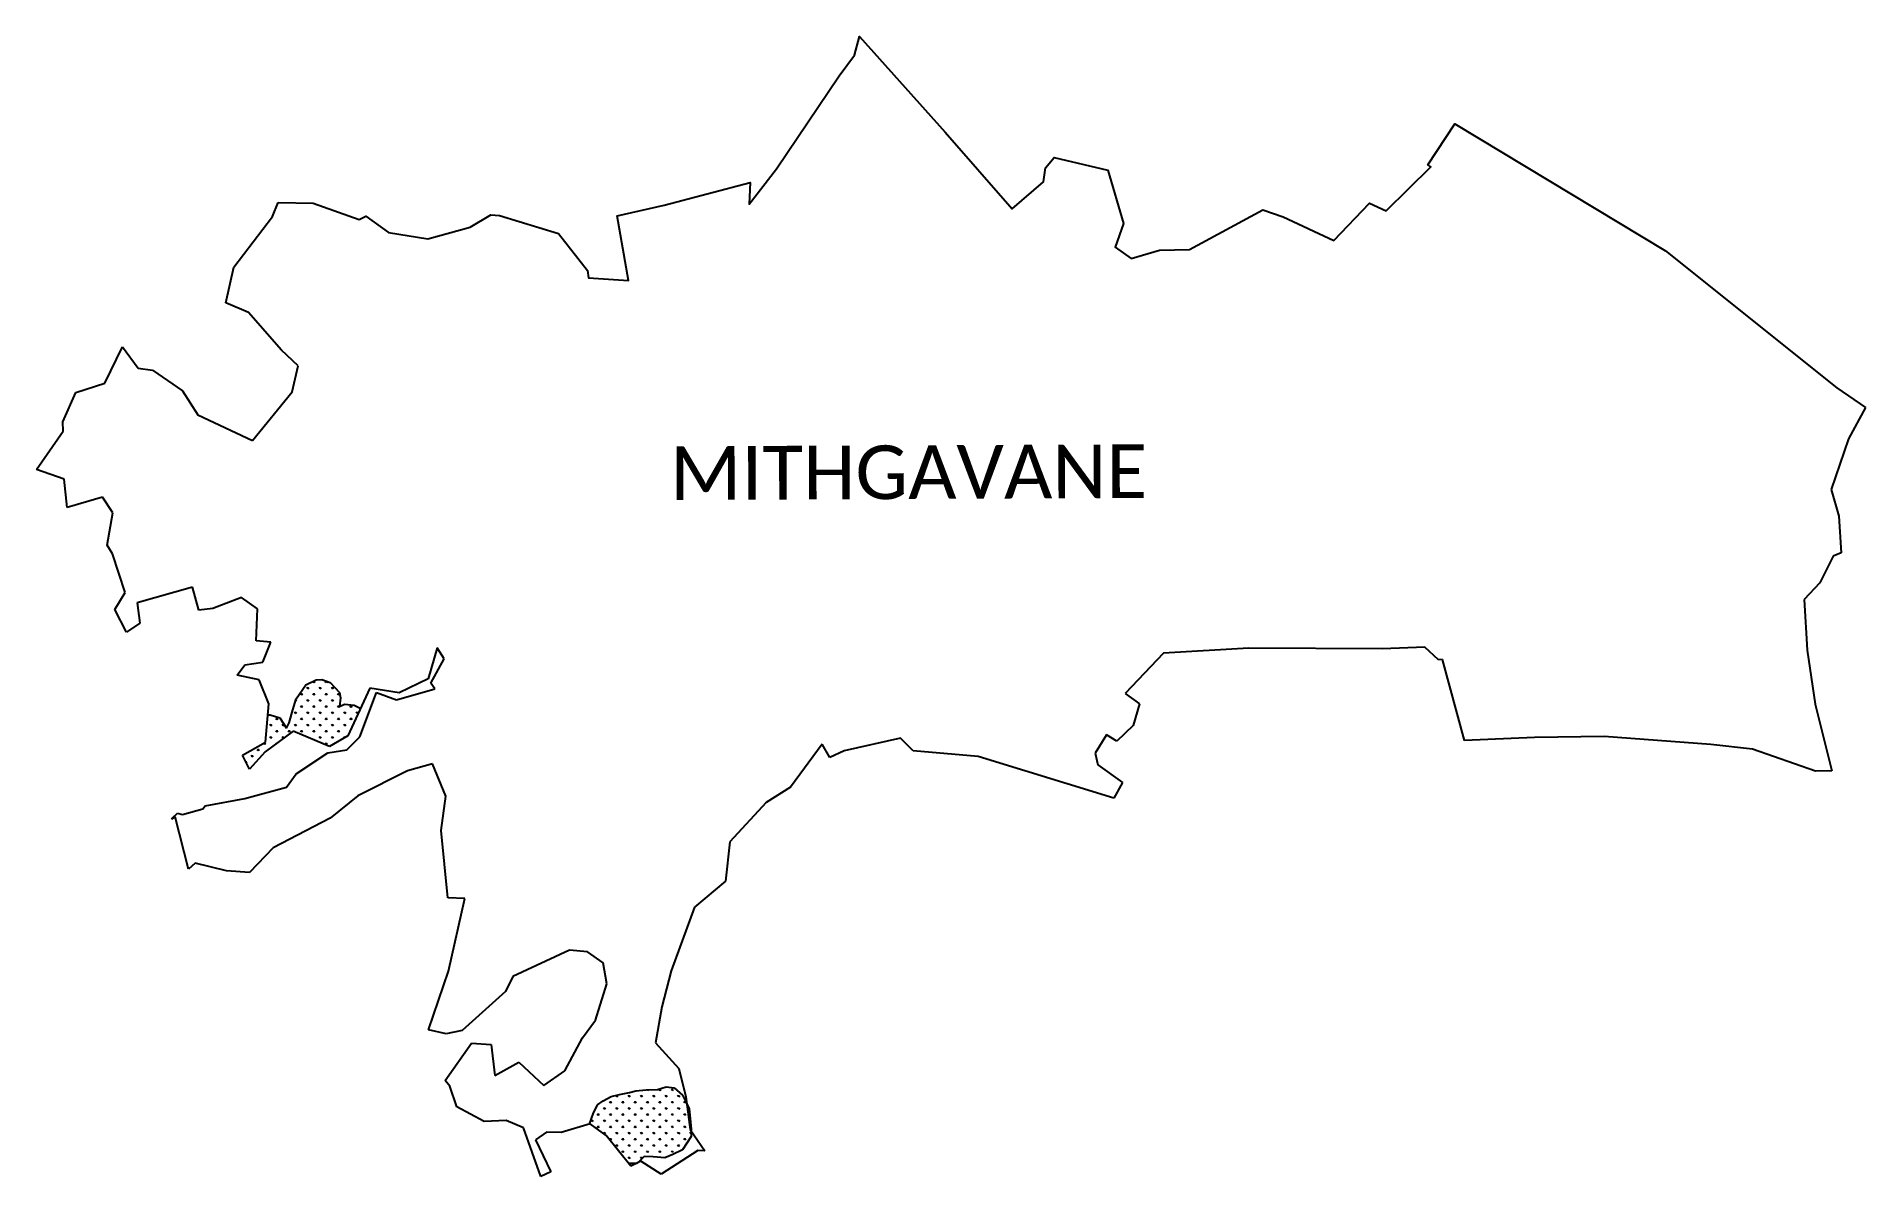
# Model space of a CAD drawing. Header units: metres. Extents: x 323973 to 329289, y 1832746 to 1836058.
import ezdxf

# ---------------------------------------------------------------- set-up
doc = ezdxf.new("R2010")
doc.units = ezdxf.units.M
for name, color, linetype in [('MANGROOVES', 112, 'Continuous'), ('village', 3, 'Continuous'), ('VILLAGE NAME', 250, 'Continuous')]:
    doc.layers.add(name, color=color, linetype=linetype)
doc.styles.get("Standard").update_dxf_attribs({"font": 'simplex.shx'})

msp = doc.modelspace()

# ---------------------------------------------------------------- linework, layer by layer
at = {"layer": 'MANGROOVES'}
for p, q in [((324727.6, 1834133.8), (324755.9, 1834175.1)), ((324755.9, 1834175.1), (324785.9, 1834188.9)), ((324785.9, 1834188.9), (324802.8, 1834189.9)), ((324802.8, 1834189.9), (324826.4, 1834181)), ((324826.4, 1834181), (324854, 1834152.6)), ((324854, 1834152.6), (324856.4, 1834136.8)), ((324707.9, 1834064.4), (324718.6, 1834102)), ((324718.6, 1834102), (324727.6, 1834133.8)), ((324856.4, 1834136.8), (324853.7, 1834111.5)), ((324853.7, 1834111.5), (324868.5, 1834118.3)), ((324868.5, 1834118.3), (324896.1, 1834115.3)), ((324896.1, 1834115.3), (324911.5, 1834107.6)), ((324911.5, 1834107.6), (324914.1, 1834104.7)), ((324645.5, 1834087.7), (324651.8, 1834087.6)), ((324651.8, 1834087.6), (324680.4, 1834078.9)), ((324680.4, 1834078.9), (324699.6, 1834049.2)), ((324699.6, 1834049.2), (324707.9, 1834064.4)), ((325620.4, 1832966.1), (325643.5, 1832978.9)), ((325643.5, 1832978.9), (325667.7, 1832984.2)), ((325667.7, 1832984.2), (325696.4, 1832990.5)), ((325696.4, 1832990.5), (325715.3, 1832994.9)), ((325715.3, 1832994.9), (325745.1, 1832998.2)), ((325745.1, 1832998.2), (325777.8, 1832998.5)), ((325777.8, 1832998.5), (325803.1, 1833007)), ((325803.1, 1833007), (325826.8, 1833003.6)), ((325826.8, 1833003.6), (325851, 1832982.7)), ((325851, 1832982.7), (325869.7, 1832944)), ((325581.8, 1832901.4), (325591.3, 1832928)), ((325591.3, 1832928), (325603.8, 1832954.4)), ((325603.8, 1832954.4), (325620.4, 1832966.1)), ((325869.7, 1832944), (325874.4, 1832904.2)), ((325581.4, 1832898.9), (325581.8, 1832901.4)), ((325874.4, 1832904.2), (325876.3, 1832883.9)), ((325876.3, 1832883.9), (325875.5, 1832862.3)), ((325850.9, 1832823.8), (325823, 1832810)), ((325875.5, 1832862.3), (325850.9, 1832823.8)), ((325719.2, 1832784.1), (325694, 1832784.3)), ((325739.7, 1832804.5), (325719.2, 1832784.1)), ((325765.4, 1832803.4), (325739.7, 1832804.5)), ((325799.1, 1832800.2), (325765.4, 1832803.4)), ((325823, 1832810), (325799.1, 1832800.2))]:
    msp.add_line(p, q, dxfattribs=at)
at = {"layer": 'MANGROOVES', "linetype": 'Continuous'}
for p, q in [((324744, 1834145.5), (324740.7, 1834148.8)), ((324744, 1834145.5), (324744, 1834150.2)), ((324744, 1834145.5), (324747.4, 1834148.8)), ((324762, 1834163.4), (324758.6, 1834166.8)), ((324762, 1834163.4), (324762, 1834168.2)), ((324762, 1834163.4), (324765.3, 1834166.8)), ((324779.9, 1834145.5), (324776.6, 1834148.8)), ((324779.9, 1834181.4), (324776.7, 1834184.7)), ((324779.9, 1834181.4), (324779.9, 1834186.2)), ((324779.9, 1834181.4), (324783.3, 1834184.8)), ((324779.9, 1834145.5), (324779.9, 1834150.2)), ((324779.9, 1834145.5), (324783.3, 1834148.8)), ((324797.9, 1834163.4), (324794.5, 1834166.8)), ((324797.9, 1834163.4), (324797.9, 1834168.2)), ((324797.9, 1834163.4), (324801.3, 1834166.8)), ((324815.9, 1834181.4), (324812.5, 1834184.8)), ((324815.9, 1834145.5), (324812.5, 1834148.8)), ((324815.9, 1834181.4), (324815.9, 1834184.9)), ((324815.9, 1834181.4), (324818.4, 1834184)), ((324815.9, 1834145.5), (324815.9, 1834150.2)), ((324815.9, 1834145.5), (324819.2, 1834148.8)), ((324833.8, 1834163.4), (324830.5, 1834166.8)), ((324833.8, 1834163.4), (324833.8, 1834168.2)), ((324833.8, 1834163.4), (324837.2, 1834166.8)), ((324851.8, 1834145.5), (324848.4, 1834148.8)), ((324851.8, 1834145.5), (324851.8, 1834150.2)), ((324851.8, 1834145.5), (324854.7, 1834148.4)), ((324726.1, 1834091.6), (324722.7, 1834095)), ((324726.1, 1834127.5), (324725.9, 1834127.7)), ((324726.1, 1834127.5), (324729.4, 1834130.9)), ((324726.1, 1834127.5), (324726.1, 1834128.2)), ((324726.1, 1834091.6), (324726.1, 1834096.4)), ((324726.1, 1834091.6), (324729.4, 1834095)), ((324744, 1834109.5), (324740.7, 1834112.9)), ((324744, 1834109.5), (324744, 1834114.3)), ((324744, 1834109.5), (324747.4, 1834112.9)), ((324762, 1834127.5), (324758.6, 1834130.9)), ((324762, 1834091.6), (324758.6, 1834095)), ((324762, 1834127.5), (324762, 1834132.3)), ((324762, 1834127.5), (324765.3, 1834130.9)), ((324762, 1834091.6), (324762, 1834096.4)), ((324762, 1834091.6), (324765.3, 1834095)), ((324779.9, 1834109.5), (324776.6, 1834112.9)), ((324779.9, 1834109.5), (324779.9, 1834114.3)), ((324779.9, 1834109.5), (324783.3, 1834112.9)), ((324797.9, 1834127.5), (324794.5, 1834130.9)), ((324797.9, 1834091.6), (324794.5, 1834095)), ((324797.9, 1834127.5), (324797.9, 1834132.3)), ((324797.9, 1834127.5), (324801.3, 1834130.9)), ((324797.9, 1834091.6), (324797.9, 1834096.4)), ((324797.9, 1834091.6), (324801.3, 1834095)), ((324815.9, 1834109.5), (324812.5, 1834112.9)), ((324815.9, 1834109.5), (324815.9, 1834114.3)), ((324815.9, 1834109.5), (324819.2, 1834112.9)), ((324833.8, 1834127.5), (324830.5, 1834130.9)), ((324833.8, 1834091.6), (324830.5, 1834095)), ((324833.8, 1834127.5), (324833.8, 1834132.3)), ((324833.8, 1834127.5), (324837.2, 1834130.9)), ((324833.8, 1834091.6), (324833.8, 1834096.4)), ((324833.8, 1834091.6), (324837.2, 1834095)), ((324851.8, 1834109.5), (324848.4, 1834112.9)), ((324851.8, 1834109.5), (324851.8, 1834114.3)), ((324851.8, 1834109.5), (324853.8, 1834111.5)), ((324869.7, 1834091.6), (324866.4, 1834095)), ((324869.7, 1834091.6), (324869.7, 1834096.4)), ((324869.7, 1834091.6), (324873.1, 1834095)), ((324887.7, 1834109.5), (324884.3, 1834112.9)), ((324887.7, 1834109.5), (324887.7, 1834114.3)), ((324887.7, 1834109.5), (324891.1, 1834112.9)), ((324905.7, 1834091.6), (324902.3, 1834095)), ((324905.7, 1834091.6), (324905.7, 1834096.4)), ((324905.7, 1834091.6), (324909, 1834095)), ((324654.2, 1834055.7), (324650.9, 1834059)), ((324654.2, 1834055.7), (324654.2, 1834060.4)), ((324654.2, 1834055.7), (324657.6, 1834059)), ((324672.2, 1834073.6), (324668.8, 1834077)), ((324672.2, 1834037.7), (324668.8, 1834041.1)), ((324672.2, 1834073.6), (324672.2, 1834078.4)), ((324672.2, 1834073.6), (324675.5, 1834077)), ((324672.2, 1834037.7), (324672.2, 1834042.5)), ((324672.2, 1834037.7), (324675.5, 1834041.1)), ((324690.1, 1834055.7), (324686.8, 1834059)), ((324690.1, 1834055.7), (324690.1, 1834060.4)), ((324690.1, 1834055.7), (324693.4, 1834058.9)), ((324708.1, 1834037.7), (324704.7, 1834041.1)), ((324708.1, 1834037.7), (324708.1, 1834042.5)), ((324708.1, 1834037.7), (324711.5, 1834041.1)), ((324726.1, 1834055.7), (324722.7, 1834059)), ((324726.1, 1834055.7), (324726.1, 1834060.4)), ((324726.1, 1834055.7), (324729.4, 1834059)), ((324744, 1834073.6), (324740.7, 1834077)), ((324744, 1834037.7), (324740.7, 1834041.1)), ((324744, 1834073.6), (324744, 1834078.4)), ((324744, 1834073.6), (324747.4, 1834077)), ((324744, 1834037.7), (324744, 1834042.5)), ((324744, 1834037.7), (324747.4, 1834041.1)), ((324762, 1834055.7), (324758.6, 1834059)), ((324762, 1834055.7), (324762, 1834060.4)), ((324762, 1834055.7), (324765.3, 1834059)), ((324779.9, 1834073.6), (324776.6, 1834077)), ((324779.9, 1834037.7), (324776.6, 1834041.1)), ((324779.9, 1834073.6), (324779.9, 1834078.4)), ((324779.9, 1834073.6), (324783.3, 1834077)), ((324779.9, 1834037.7), (324779.9, 1834042.5)), ((324779.9, 1834037.7), (324783.3, 1834041.1)), ((324797.9, 1834055.7), (324794.5, 1834059)), ((324797.9, 1834055.7), (324797.9, 1834060.4)), ((324797.9, 1834055.7), (324801.3, 1834059)), ((324815.9, 1834073.6), (324812.5, 1834077)), ((324815.9, 1834037.7), (324812.5, 1834041.1)), ((324815.9, 1834073.6), (324815.9, 1834078.4)), ((324815.9, 1834073.6), (324819.2, 1834077)), ((324815.9, 1834037.7), (324815.9, 1834042.5)), ((324815.9, 1834037.7), (324819.2, 1834041.1)), ((324833.8, 1834055.7), (324830.5, 1834059)), ((324833.8, 1834055.7), (324833.8, 1834060.4)), ((324833.8, 1834055.7), (324837.2, 1834059)), ((324851.8, 1834073.6), (324848.4, 1834077)), ((324851.8, 1834037.7), (324848.4, 1834041.1)), ((324851.8, 1834073.6), (324851.8, 1834078.4)), ((324851.8, 1834073.6), (324855.2, 1834077)), ((324851.8, 1834037.7), (324851.8, 1834042.5)), ((324851.8, 1834037.7), (324855.2, 1834041.1)), ((324869.7, 1834055.7), (324866.4, 1834059)), ((324869.7, 1834055.7), (324869.7, 1834060.4)), ((324869.7, 1834055.7), (324873.1, 1834059)), ((324887.7, 1834073.6), (324884.3, 1834077)), ((324884.7, 1834040.8), (324884.3, 1834041.1)), ((324887.7, 1834073.6), (324887.7, 1834078.4)), ((324887.7, 1834073.6), (324891.1, 1834077)), ((324618.3, 1833983.8), (324614.9, 1833987.2)), ((324618.3, 1833983.8), (324618.3, 1833988.6)), ((324618.3, 1833983.8), (324621.7, 1833987.2)), ((324636.3, 1834001.8), (324633.3, 1834004.8)), ((324636.3, 1834001.8), (324636.3, 1834006.4)), ((324636.3, 1834001.8), (324639.6, 1834005.2)), ((324654.2, 1834019.7), (324650.9, 1834023.1)), ((324654.2, 1834019.7), (324654.2, 1834024.5)), ((324654.2, 1834019.7), (324657.6, 1834023.1)), ((324670.1, 1834003.9), (324668.8, 1834005.2)), ((324672.2, 1834005.4), (324672.2, 1834006.5)), ((324690.1, 1834019.7), (324686.8, 1834023.1)), ((324690.1, 1834019.7), (324690.1, 1834024.5)), ((324690.1, 1834019.7), (324693.5, 1834023.1)), ((324762, 1834022), (324762, 1834024.5)), ((324763.6, 1834021.3), (324765.3, 1834023.1)), ((324797.9, 1834019.7), (324794.5, 1834023.1)), ((324797.9, 1834019.7), (324797.9, 1834024.5)), ((324797.9, 1834019.7), (324801.3, 1834023.1)), ((324815.9, 1834001.8), (324812.5, 1834005.2)), ((324815.9, 1834001.8), (324815.9, 1834006.5)), ((324815.9, 1834001.8), (324819.2, 1834005.2)), ((324833.8, 1834019.7), (324830.5, 1834023.1)), ((324833.8, 1834019.7), (324833.8, 1834024.5)), ((324833.8, 1834019.7), (324837.2, 1834023.1)), ((324868.6, 1834020.9), (324866.4, 1834023.1)), ((324869.7, 1834021.6), (324869.7, 1834024.5)), ((324582.4, 1833949.1), (324582.4, 1833952.7)), ((324582.8, 1833948.3), (324585.7, 1833951.3)), ((324600.3, 1833965.9), (324597, 1833969.2)), ((324600.3, 1833965.9), (324600.3, 1833970.6)), ((324600.3, 1833965.9), (324603.7, 1833969.2)), ((325660, 1832978), (325656.6, 1832981.4)), ((325660, 1832978), (325660, 1832982.5)), ((325660, 1832978), (325663.4, 1832981.4)), ((325695.9, 1832978), (325692.6, 1832981.4)), ((325695.9, 1832978), (325695.9, 1832982.8)), ((325695.9, 1832978), (325699.3, 1832981.4)), ((325731.8, 1832978), (325728.5, 1832981.4)), ((325731.8, 1832978), (325731.8, 1832982.8)), ((325731.8, 1832978), (325735.2, 1832981.4)), ((325749.8, 1832996), (325747.6, 1832998.2)), ((325749.8, 1832996), (325749.8, 1832998.2)), ((325749.8, 1832996), (325752.1, 1832998.2)), ((325767.8, 1832978), (325764.4, 1832981.4)), ((325767.8, 1832978), (325767.8, 1832982.8)), ((325767.8, 1832978), (325771.1, 1832981.4)), ((325785.7, 1832996), (325782.4, 1832999.4)), ((325785.7, 1832996), (325785.7, 1833000.8)), ((325785.7, 1832996), (325789.1, 1832999.4)), ((325803.7, 1832978), (325800.3, 1832981.4)), ((325803.7, 1832978), (325803.7, 1832982.8)), ((325803.7, 1832978), (325807.1, 1832981.4)), ((325821.7, 1832996), (325818.3, 1832999.4)), ((325821.7, 1832996), (325821.7, 1833000.8)), ((325821.7, 1832996), (325825, 1832999.4)), ((325839.6, 1832978), (325836.2, 1832981.4)), ((325839.6, 1832978), (325839.6, 1832982.8)), ((325839.6, 1832978), (325843, 1832981.4)), ((325606.1, 1832924.2), (325602.8, 1832927.5)), ((325606.1, 1832924.2), (325606.1, 1832928.9)), ((325606.1, 1832924.2), (325609.5, 1832927.5)), ((325624.1, 1832942.1), (325620.7, 1832945.5)), ((325624.1, 1832942.1), (325624.1, 1832946.9)), ((325624.1, 1832942.1), (325627.5, 1832945.5)), ((325642, 1832960.1), (325638.7, 1832963.4)), ((325642, 1832924.2), (325638.7, 1832927.5)), ((325642, 1832960.1), (325642, 1832964.8)), ((325642, 1832960.1), (325645.4, 1832963.4)), ((325642, 1832924.2), (325642, 1832928.9)), ((325642, 1832924.2), (325645.4, 1832927.5)), ((325660, 1832942.1), (325656.6, 1832945.5)), ((325660, 1832942.1), (325660, 1832946.9)), ((325660, 1832942.1), (325663.4, 1832945.5)), ((325678, 1832960.1), (325674.6, 1832963.4)), ((325678, 1832924.2), (325674.6, 1832927.5)), ((325678, 1832960.1), (325678, 1832964.8)), ((325678, 1832960.1), (325681.3, 1832963.4)), ((325678, 1832924.2), (325678, 1832928.9)), ((325678, 1832924.2), (325681.3, 1832927.5)), ((325695.9, 1832942.1), (325692.6, 1832945.5)), ((325695.9, 1832942.1), (325695.9, 1832946.9)), ((325695.9, 1832942.1), (325699.3, 1832945.5)), ((325713.9, 1832960.1), (325710.5, 1832963.4)), ((325713.9, 1832924.2), (325710.5, 1832927.5)), ((325713.9, 1832960.1), (325713.9, 1832964.8)), ((325713.9, 1832960.1), (325717.3, 1832963.4)), ((325713.9, 1832924.2), (325713.9, 1832928.9)), ((325713.9, 1832924.2), (325717.3, 1832927.5)), ((325731.8, 1832942.1), (325728.5, 1832945.5)), ((325731.8, 1832942.1), (325731.8, 1832946.9)), ((325731.8, 1832942.1), (325735.2, 1832945.5)), ((325749.8, 1832960.1), (325746.4, 1832963.4)), ((325749.8, 1832924.2), (325746.4, 1832927.5)), ((325749.8, 1832960.1), (325749.8, 1832964.8)), ((325749.8, 1832960.1), (325753.2, 1832963.4)), ((325749.8, 1832924.2), (325749.8, 1832928.9)), ((325749.8, 1832924.2), (325753.2, 1832927.5)), ((325767.8, 1832942.1), (325764.4, 1832945.5)), ((325767.8, 1832942.1), (325767.8, 1832946.9)), ((325767.8, 1832942.1), (325771.1, 1832945.5)), ((325785.7, 1832960.1), (325782.4, 1832963.4)), ((325785.7, 1832924.2), (325782.4, 1832927.5)), ((325785.7, 1832960.1), (325785.7, 1832964.8)), ((325785.7, 1832960.1), (325789.1, 1832963.4)), ((325785.7, 1832924.2), (325785.7, 1832928.9)), ((325785.7, 1832924.2), (325789.1, 1832927.5)), ((325803.7, 1832942.1), (325800.3, 1832945.5)), ((325803.7, 1832942.1), (325803.7, 1832946.9)), ((325803.7, 1832942.1), (325807.1, 1832945.5)), ((325821.7, 1832960.1), (325818.3, 1832963.4)), ((325821.7, 1832924.2), (325818.3, 1832927.5)), ((325821.7, 1832960.1), (325821.7, 1832964.8)), ((325821.7, 1832960.1), (325825, 1832963.4)), ((325821.7, 1832924.2), (325821.7, 1832928.9)), ((325821.7, 1832924.2), (325825, 1832927.5)), ((325839.6, 1832942.1), (325836.2, 1832945.5)), ((325839.6, 1832942.1), (325839.6, 1832946.9)), ((325839.6, 1832942.1), (325843, 1832945.5)), ((325857.6, 1832960.1), (325854.2, 1832963.4)), ((325857.6, 1832924.2), (325854.2, 1832927.5)), ((325857.6, 1832960.1), (325857.6, 1832964.8)), ((325857.6, 1832960.1), (325860.5, 1832963)), ((325857.6, 1832924.2), (325857.6, 1832928.9)), ((325857.6, 1832924.2), (325860.9, 1832927.5)), ((325588.2, 1832906.2), (325584.8, 1832909.6)), ((325588.2, 1832906.2), (325588.2, 1832911)), ((325588.2, 1832906.2), (325591.5, 1832909.6)), ((325606.1, 1832888.2), (325602.8, 1832891.6)), ((325606.1, 1832888.2), (325606.1, 1832893)), ((325606.1, 1832888.2), (325609.5, 1832891.6)), ((325624.1, 1832906.2), (325620.7, 1832909.6)), ((325624.1, 1832870.3), (325620.7, 1832873.6)), ((325624.1, 1832906.2), (325624.1, 1832911)), ((325624.1, 1832906.2), (325627.5, 1832909.6)), ((325624.1, 1832870.3), (325624.1, 1832875)), ((325624.1, 1832870.3), (325627.5, 1832873.6)), ((325642, 1832888.2), (325638.7, 1832891.6)), ((325642, 1832888.2), (325642, 1832893)), ((325642, 1832888.2), (325645.4, 1832891.6)), ((325660, 1832906.2), (325656.6, 1832909.6)), ((325660, 1832870.3), (325656.6, 1832873.6)), ((325660, 1832906.2), (325660, 1832911)), ((325660, 1832906.2), (325663.4, 1832909.6)), ((325660, 1832870.3), (325660, 1832875)), ((325660, 1832870.3), (325663.4, 1832873.6)), ((325678, 1832888.2), (325674.6, 1832891.6)), ((325678, 1832888.2), (325678, 1832893)), ((325678, 1832888.2), (325681.3, 1832891.6)), ((325695.9, 1832906.2), (325692.6, 1832909.6)), ((325695.9, 1832870.3), (325692.6, 1832873.6)), ((325695.9, 1832906.2), (325695.9, 1832911)), ((325695.9, 1832906.2), (325699.3, 1832909.6)), ((325695.9, 1832870.3), (325695.9, 1832875)), ((325695.9, 1832870.3), (325699.3, 1832873.6)), ((325713.9, 1832888.2), (325710.5, 1832891.6)), ((325713.9, 1832888.2), (325713.9, 1832893)), ((325713.9, 1832888.2), (325717.3, 1832891.6)), ((325731.8, 1832906.2), (325728.5, 1832909.6)), ((325731.8, 1832870.3), (325728.5, 1832873.6)), ((325731.8, 1832906.2), (325731.8, 1832911)), ((325731.8, 1832870.3), (325731.8, 1832875)), ((325731.8, 1832906.2), (325735.2, 1832909.6)), ((325731.8, 1832870.3), (325735.2, 1832873.6)), ((325749.8, 1832888.2), (325746.4, 1832891.6)), ((325749.8, 1832888.2), (325749.8, 1832893)), ((325749.8, 1832888.2), (325753.2, 1832891.6)), ((325767.8, 1832906.2), (325764.4, 1832909.6)), ((325767.8, 1832870.3), (325764.4, 1832873.6)), ((325767.8, 1832906.2), (325767.8, 1832911)), ((325767.8, 1832906.2), (325771.1, 1832909.6)), ((325767.8, 1832870.3), (325767.8, 1832875)), ((325767.8, 1832870.3), (325771.1, 1832873.6)), ((325785.7, 1832888.2), (325782.4, 1832891.6)), ((325785.7, 1832888.2), (325785.7, 1832893)), ((325785.7, 1832888.2), (325789.1, 1832891.6)), ((325803.7, 1832906.2), (325800.3, 1832909.6)), ((325803.7, 1832870.3), (325800.3, 1832873.6)), ((325803.7, 1832906.2), (325803.7, 1832911)), ((325803.7, 1832906.2), (325807.1, 1832909.6)), ((325803.7, 1832870.3), (325803.7, 1832875)), ((325803.7, 1832870.3), (325807.1, 1832873.6)), ((325821.7, 1832888.2), (325818.3, 1832891.6)), ((325821.7, 1832888.2), (325821.7, 1832893)), ((325821.7, 1832888.2), (325825, 1832891.6)), ((325839.6, 1832906.2), (325836.2, 1832909.6)), ((325839.6, 1832870.3), (325836.2, 1832873.6)), ((325839.6, 1832906.2), (325839.6, 1832911)), ((325839.6, 1832906.2), (325843, 1832909.6)), ((325839.6, 1832870.3), (325839.6, 1832875)), ((325839.6, 1832870.3), (325843, 1832873.6)), ((325857.6, 1832888.2), (325854.2, 1832891.6)), ((325857.6, 1832888.2), (325857.6, 1832893)), ((325857.6, 1832888.2), (325860.9, 1832891.6)), ((325875.5, 1832870.3), (325872.2, 1832873.6)), ((325875.5, 1832870.3), (325875.5, 1832875)), ((325875.5, 1832870.3), (325875.8, 1832870.6)), ((325642, 1832852.3), (325638.7, 1832855.7)), ((325642, 1832852.3), (325642, 1832857.1)), ((325642, 1832852.3), (325645.4, 1832855.7)), ((325660, 1832834.4), (325656.6, 1832837.7)), ((325660, 1832834.4), (325660, 1832839.1)), ((325660, 1832834.4), (325663.4, 1832837.7)), ((325678, 1832852.3), (325674.6, 1832855.7)), ((325678, 1832816.4), (325674.6, 1832819.8)), ((325678, 1832852.3), (325678, 1832857.1)), ((325678, 1832852.3), (325681.3, 1832855.7)), ((325678, 1832816.4), (325678, 1832821.2)), ((325678, 1832816.4), (325681.3, 1832819.8)), ((325695.9, 1832834.4), (325692.6, 1832837.7)), ((325695.9, 1832834.4), (325695.9, 1832839.1)), ((325695.9, 1832834.4), (325699.3, 1832837.7)), ((325713.9, 1832852.3), (325710.5, 1832855.7)), ((325713.9, 1832816.4), (325710.5, 1832819.8)), ((325713.9, 1832852.3), (325713.9, 1832857.1)), ((325713.9, 1832852.3), (325717.3, 1832855.7)), ((325713.9, 1832816.4), (325713.9, 1832821.2)), ((325713.9, 1832816.4), (325717.3, 1832819.8)), ((325731.8, 1832834.4), (325728.5, 1832837.7)), ((325731.8, 1832834.4), (325731.8, 1832839.1)), ((325731.8, 1832834.4), (325735.2, 1832837.7)), ((325749.8, 1832852.3), (325746.4, 1832855.7)), ((325749.8, 1832816.4), (325746.4, 1832819.8)), ((325749.8, 1832852.3), (325749.8, 1832857.1)), ((325749.8, 1832852.3), (325753.2, 1832855.7)), ((325749.8, 1832816.4), (325749.8, 1832821.2)), ((325749.8, 1832816.4), (325753.2, 1832819.8)), ((325767.8, 1832834.4), (325764.4, 1832837.7)), ((325767.8, 1832834.4), (325767.8, 1832839.1)), ((325767.8, 1832834.4), (325771.1, 1832837.7)), ((325785.7, 1832852.3), (325782.4, 1832855.7)), ((325785.7, 1832816.4), (325782.4, 1832819.8)), ((325785.7, 1832852.3), (325785.7, 1832857.1)), ((325785.7, 1832852.3), (325789.1, 1832855.7)), ((325785.7, 1832816.4), (325785.7, 1832821.2)), ((325785.7, 1832816.4), (325789.1, 1832819.8)), ((325803.7, 1832834.4), (325800.3, 1832837.7)), ((325803.7, 1832834.4), (325803.7, 1832839.1)), ((325803.7, 1832834.4), (325807.1, 1832837.7)), ((325821.7, 1832852.3), (325818.3, 1832855.7)), ((325821.7, 1832816.4), (325818.3, 1832819.8)), ((325821.7, 1832852.3), (325821.7, 1832857.1)), ((325821.7, 1832852.3), (325825, 1832855.7)), ((325821.7, 1832816.4), (325821.7, 1832821.2)), ((325821.7, 1832816.4), (325825, 1832819.8)), ((325839.6, 1832834.4), (325836.2, 1832837.7)), ((325839.6, 1832834.4), (325839.6, 1832839.1)), ((325839.6, 1832834.4), (325843, 1832837.7)), ((325857.6, 1832852.3), (325854.2, 1832855.7)), ((325857.6, 1832852.3), (325857.6, 1832857.1)), ((325857.6, 1832852.3), (325860.9, 1832855.7)), ((325695.9, 1832798.4), (325692.6, 1832801.8)), ((325695.9, 1832798.4), (325695.9, 1832803.2)), ((325695.9, 1832798.4), (325699.3, 1832801.8)), ((325713.9, 1832784.1), (325713.9, 1832785.2)), ((325731.8, 1832798.4), (325728.5, 1832801.8)), ((325731.8, 1832798.4), (325731.8, 1832803.2)), ((325731.8, 1832798.4), (325735.2, 1832801.8)), ((325767.8, 1832803.2), (325767.8, 1832803.2)), ((325801.1, 1832801), (325800.3, 1832801.8)), ((325803.7, 1832802.1), (325803.7, 1832803.2))]:
    msp.add_line(p, q, dxfattribs=at)
at = {"layer": 'village', "color": 3}
for p, q in [((324546.2, 1835388.5), (324659.1, 1835535.8)), ((324523.2, 1835284.6), (324546.2, 1835388.5)), ((324589.1, 1835256.2), (324523.2, 1835284.6)), ((324685.1, 1835147.3), (324589.1, 1835256.2)), ((324171.9, 1835050.7), (324223.1, 1835157)), ((324223.1, 1835157), (324268.9, 1835094.9)), ((324733.2, 1835101.8), (324685.1, 1835147.3)), ((324716.6, 1835025.9), (324733.2, 1835101.8)), ((324087.9, 1835024.4), (324171.9, 1835050.7)), ((324268.9, 1835094.9), (324310.5, 1835088.6)), ((324310.5, 1835088.6), (324397, 1835028.4)), ((324049.4, 1834938.9), (324087.9, 1835024.4)), ((324397, 1835028.4), (324441.8, 1834958.7)), ((324601.1, 1834885), (324716.6, 1835025.9)), ((324441.8, 1834958.7), (324601.1, 1834885)), ((329288.9, 1834980.7), (329239.6, 1834889.4)), ((323973.3, 1834800.6), (324050.2, 1834911.7)), ((324050.2, 1834911.7), (324049.4, 1834938.9)), ((329239.6, 1834889.4), (329188.9, 1834742.3)), ((324053.9, 1834772.2), (323973.3, 1834800.6)), ((324062.2, 1834689.6), (324053.9, 1834772.2)), ((329188.9, 1834742.3), (329211.4, 1834664.6)), ((324164.5, 1834719.6), (324062.2, 1834689.6)), ((324195, 1834674.7), (324164.5, 1834719.6)), ((324178.2, 1834580.1), (324195, 1834674.7)), ((329211.4, 1834664.6), (329218.5, 1834558.1)), ((324193.8, 1834555.7), (324178.2, 1834580.1)), ((324230.9, 1834443.4), (324193.8, 1834555.7)), ((329195.5, 1834548.9), (329156, 1834471.2)), ((329218.5, 1834558.1), (329195.5, 1834548.9)), ((329156, 1834471.2), (329110.6, 1834422.6)), ((324200.6, 1834393.1), (324230.9, 1834443.4)), ((324426.8, 1834458.1), (324265.4, 1834412.8)), ((324265.4, 1834412.8), (324273.1, 1834353.4)), ((324445.2, 1834391.5), (324426.8, 1834458.1)), ((324569.1, 1834428.7), (324485.9, 1834396.1)), ((324615.1, 1834395.5), (324569.1, 1834428.7)), ((329110.6, 1834422.6), (329119.4, 1834275)), ((324234.6, 1834327.4), (324200.6, 1834393.1)), ((324485.9, 1834396.1), (324445.2, 1834391.5)), ((324611.8, 1834302.7), (324615.1, 1834395.5)), ((324273.1, 1834353.4), (324234.6, 1834327.4)), ((324653.9, 1834298.2), (324611.8, 1834302.7)), ((324631.2, 1834240.6), (324653.9, 1834298.2)), ((325138, 1834282.5), (325111.3, 1834192.3)), ((325119.7, 1834179.1), (325158.2, 1834250)), ((325158.2, 1834250), (325138, 1834282.5)), ((327248.6, 1834267), (327137.8, 1834149.7)), ((327497.1, 1834281.5), (327248.6, 1834267)), ((327884.9, 1834279.6), (327497.1, 1834281.5)), ((328008.6, 1834283.7), (327884.9, 1834279.6)), ((328048.2, 1834247.4), (328008.6, 1834283.7)), ((329119.4, 1834275), (329143.2, 1834118.9)), ((324556.3, 1834202.8), (324578.8, 1834233.1)), ((324620.6, 1834189.6), (324556.3, 1834202.8)), ((324578.8, 1834233.1), (324631.2, 1834240.6)), ((328059.6, 1834248.2), (328048.2, 1834247.4)), ((328123.4, 1834013.4), (328059.6, 1834248.2)), ((324648.2, 1834119.1), (324620.6, 1834189.6)), ((324941.9, 1834165.3), (324878.1, 1834026.6)), ((324913.1, 1834023.5), (324961.8, 1834152.7)), ((325026.8, 1834151.7), (324941.9, 1834165.3)), ((324961.8, 1834152.7), (325019.4, 1834131.1)), ((325019.4, 1834131.1), (325130.7, 1834163.4)), ((325111.3, 1834192.3), (325026.8, 1834151.7)), ((325130.7, 1834163.4), (325119.7, 1834179.1)), ((327137.8, 1834149.7), (327178.7, 1834119.2)), ((324638.5, 1834007.7), (324648.2, 1834119.1)), ((327178.7, 1834119.2), (327160.4, 1834056.5)), ((329143.2, 1834118.9), (329191.3, 1833924.6)), ((324718.8, 1834040.2), (324637.9, 1833979.8)), ((324825, 1833995.3), (324718.8, 1834040.2)), ((327160.4, 1834056.5), (327113.4, 1834010.8)), ((324571.6, 1833970.8), (324638.5, 1834007.7)), ((324819.6, 1833976.9), (324875, 1833985.8)), ((324878.1, 1834026.6), (324825, 1833995.3)), ((324875, 1833985.8), (324913.1, 1834023.5)), ((326257, 1834002), (326164.4, 1833877.1)), ((326278.9, 1833963.5), (326257, 1834002)), ((326320.6, 1833983.2), (326278.9, 1833963.5)), ((326484.2, 1834019.3), (326320.6, 1833983.2)), ((326521, 1833982.6), (326484.2, 1834019.3)), ((326710, 1833966.8), (326521, 1833982.6)), ((327082.7, 1834029.3), (327049.9, 1833975.7)), ((327113.4, 1834010.8), (327082.7, 1834029.3)), ((328326.9, 1834021.6), (328123.4, 1834013.4)), ((328529.4, 1834024.9), (328326.9, 1834021.6)), ((328839.4, 1834001.3), (328529.4, 1834024.9)), ((328960.8, 1833987.8), (328839.4, 1834001.3)), ((329143.8, 1833924), (328960.8, 1833987.8)), ((324592, 1833929.6), (324571.6, 1833970.8)), ((324637.9, 1833979.8), (324592, 1833929.6)), ((324727.5, 1833915.8), (324819.6, 1833976.9)), ((325124.1, 1833945.5), (325051.1, 1833924.4)), ((325162.8, 1833850.8), (325124.1, 1833945.5)), ((327104.5, 1833845.4), (326710, 1833966.8)), ((327049.9, 1833975.7), (327058, 1833941.8)), ((327058, 1833941.8), (327129.2, 1833891)), ((324578.7, 1833844.9), (324699.3, 1833877.5)), ((324699.3, 1833877.5), (324727.5, 1833915.8)), ((325051.1, 1833924.4), (324907.5, 1833852.4)), ((326164.4, 1833877.1), (326093.8, 1833832.8)), ((327129.2, 1833891), (327104.5, 1833845.4)), ((329191.3, 1833924.6), (329143.8, 1833924)), ((324456.1, 1833814.6), (324463, 1833823.5)), ((324463, 1833823.5), (324578.7, 1833844.9)), ((324907.5, 1833852.4), (324826.9, 1833787.2)), ((325149.3, 1833751.3), (325162.8, 1833850.8)), ((326093.8, 1833832.8), (325988.2, 1833718.4)), ((324376.3, 1833790.8), (324365.9, 1833784)), ((324365.9, 1833784), (324367.8, 1833787.4)), ((324367.8, 1833787.4), (324383.1, 1833802)), ((324414.5, 1833639), (324376.3, 1833790.8)), ((324383.1, 1833802), (324397.1, 1833798.4)), ((324397.1, 1833798.4), (324456.1, 1833814.6)), ((324826.9, 1833787.2), (324661.2, 1833701.2)), ((325168.7, 1833555.9), (325149.3, 1833751.3)), ((325988.2, 1833718.4), (325975.3, 1833604.5)), ((324661.2, 1833701.2), (324592.3, 1833629.1)), ((324434.4, 1833656.7), (324414.5, 1833639)), ((324525, 1833634.6), (324434.4, 1833656.7)), ((324592.3, 1833629.1), (324525, 1833634.6)), ((325975.3, 1833604.5), (325885.6, 1833528.8)), ((325217.9, 1833553.5), (325168.7, 1833555.9)), ((325170.8, 1833342.9), (325217.9, 1833553.5)), ((325885.6, 1833528.8), (325817.3, 1833343.8)), ((325521.9, 1833403.7), (325357.4, 1833327.7)), ((325575, 1833398.8), (325521.9, 1833403.7)), ((325620.3, 1833367), (325575, 1833398.8)), ((325630.6, 1833305.9), (325620.3, 1833367)), ((325112.8, 1833172.5), (325170.8, 1833342.9)), ((325357.4, 1833327.7), (325336.2, 1833283.3)), ((325597.4, 1833200.2), (325630.6, 1833305.9)), ((325817.3, 1833343.8), (325790.4, 1833238.8)), ((325336.2, 1833283.3), (325210.5, 1833170.7)), ((325790.4, 1833238.8), (325771.9, 1833135)), ((325560.2, 1833149), (325597.4, 1833200.2)), ((325163.8, 1833160.8), (325112.8, 1833172.5)), ((325160.5, 1833025.2), (325237.1, 1833133.3)), ((325210.5, 1833170.7), (325163.8, 1833160.8)), ((325237.1, 1833133.3), (325294.3, 1833130)), ((325509.2, 1833053.1), (325560.2, 1833149)), ((325771.9, 1833135), (325839.8, 1833060)), ((325294.3, 1833130), (325305.7, 1833039.8)), ((325305.7, 1833039.8), (325375.5, 1833078.1)), ((325375.5, 1833078.1), (325447.9, 1833011)), ((325447.9, 1833011), (325509.2, 1833053.1)), ((325839.8, 1833060), (325860.8, 1832978)), ((325174.7, 1833008.9), (325160.5, 1833025.2)), ((325194.7, 1832948.6), (325174.7, 1833008.9)), ((325860.8, 1832978), (325872.9, 1832883.2)), ((325274.3, 1832906.3), (325194.7, 1832948.6)), ((325338.3, 1832909), (325274.3, 1832906.3)), ((325388.3, 1832887.2), (325338.3, 1832909)), ((325439.1, 1832746.4), (325388.3, 1832887.2)), ((325455.9, 1832874.7), (325423.5, 1832852.6)), ((325498.3, 1832873.8), (325455.9, 1832874.7)), ((325582.5, 1832899.2), (325498.3, 1832873.8)), ((325629.3, 1832865.3), (325582.5, 1832899.2)), ((325872.9, 1832883.2), (325915.6, 1832820.8)), ((325423.5, 1832852.6), (325468, 1832759.8)), ((325700.5, 1832776.1), (325629.3, 1832865.3)), ((325895.2, 1832821.3), (325788.9, 1832752.9)), ((325915.6, 1832820.8), (325895.2, 1832821.3)), ((325729.5, 1832790.3), (325700.5, 1832776.1)), ((325788.9, 1832752.9), (325729.5, 1832790.3)), ((325468, 1832759.8), (325439.1, 1832746.4))]:
    msp.add_line(p, q, dxfattribs=at)
at = {"layer": 'village', "flags": 128}
msp.add_lwpolyline([(324659.1, 1835535.8), (324675.6, 1835575.8)], dxfattribs=at)
at = {"layer": 'village', "color": 3}
msp.add_polyline3d([(324675.6, 1835575.8, 0), (324777.5, 1835573.9, 0), (324910.9, 1835526.6, 0), (324930.6, 1835536.6, 0), (324995.8, 1835489.1, 0), (325110.5, 1835470.9, 0), (325233.4, 1835503.9, 0), (325294, 1835540.2, 0), (325319.3, 1835537.8, 0), (325490.5, 1835486.2, 0), (325574.7, 1835378.5, 0), (325577.4, 1835356.9, 0), (325694.2, 1835349.1, 0), (325661.1, 1835537.5, 0), (325797.3, 1835568.3, 0), (326047.8, 1835634.2, 0), (326044.1, 1835570.7, 0), (326124.4, 1835673.4, 0), (326305.6, 1835943.9, 0), (326350.2, 1836004, 0), (326365.5, 1836058.1, 0), (326614.2, 1835780.8, 0), (326808.5, 1835557.3, 0), (326899.7, 1835636.3, 0), (326905.5, 1835677.1, 0), (326930.9, 1835706.8, 0), (327087.1, 1835670.3, 0), (327132.6, 1835514.6, 0), (327108.3, 1835445.9, 0), (327154.9, 1835413.6, 0), (327237.6, 1835437.7, 0), (327324.8, 1835439.3, 0), (327537.1, 1835554.8, 0), (327596.6, 1835534.3, 0), (327743.9, 1835466.1, 0), (327847.3, 1835573.9, 0), (327896.3, 1835551.6, 0), (328025.6, 1835679.4, 0), (328017.5, 1835685.3, 0), (328095.9, 1835804.8, 0), (328708.2, 1835435.5, 0), (329205.4, 1835037.7, 0), (329288.9, 1834980.7, 0)], dxfattribs=at)

# ---------------------------------------------------------------- texts
at = {"layer": 'VILLAGE NAME', "insert": (325813.7, 1834867.6), "char_height": 155.989, "attachment_point": 1, "rotation": 0.2435}
msp.add_mtext_dynamic_manual_height_columns('{\\fCalibri|b0|i0|c0|p34;MITHGAVANE}', width=2768.158, gutter_width=779.9, heights=[0], dxfattribs=at)

doc.saveas('drawing.dxf')
